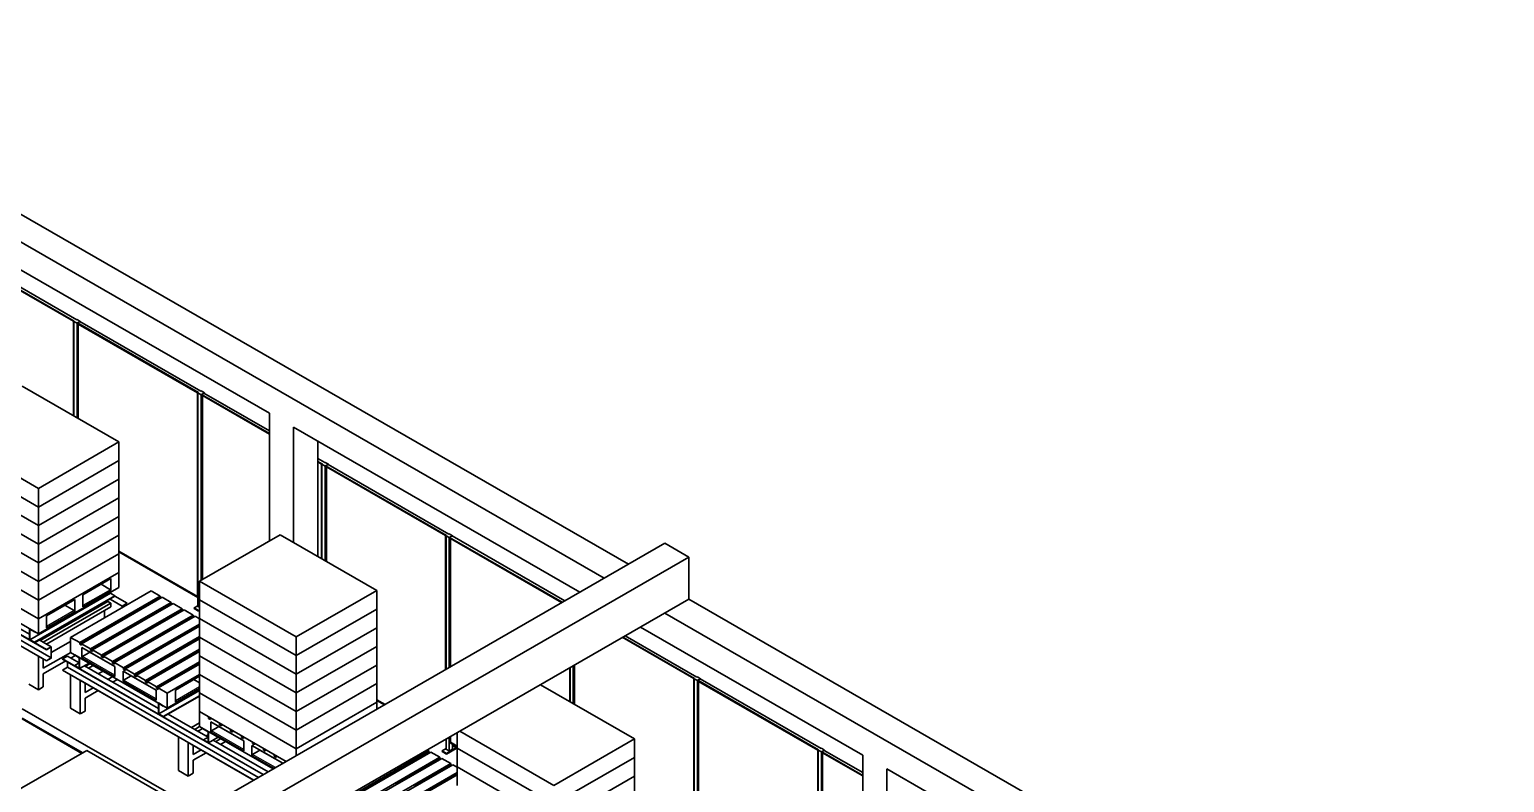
# Model space of a CAD drawing. Header units: millimetres. Extents: x 0 to 84100, y 0 to 59400.
# Drawn here: x 55771 to 68719, y 27317 to 33924 of the extents above; entities that cross this region are included whole.
import ezdxf

# ---------------------------------------------------------------- set-up
doc = ezdxf.new("R2010")
doc.units = ezdxf.units.MM
doc.header["$LTSCALE"] = 100
doc.layers.add('Visible (ISO)', color=7, linetype='Continuous', lineweight=35)
doc.layers.add('Visible Narrow (ISO)', color=7, linetype='Continuous', lineweight=25)

msp = doc.modelspace()

# ---------------------------------------------------------------- linework, layer by layer
at = {"layer": 'Visible (ISO)'}
for p, q in [((52879.91, 33924.3), (61028.08, 29232.08)), ((60815.95, 29109.92), (52879.91, 33679.98)), ((52879.91, 33434.72), (57876.8, 30557.2)), ((55124.98, 31988.37), (56185.64, 31377.58)), ((56164.42, 31365.36), (55103.76, 31976.15)), ((56160.89, 31363.32), (56164.42, 31365.36)), ((56189.17, 31347.04), (56160.89, 31363.32)), ((56160.89, 30533.07), (56160.89, 31363.32)), ((56185.64, 31377.58), (56189.17, 31379.61)), ((56189.17, 31379.61), (56217.46, 31363.32)), ((56217.46, 31363.32), (56189.17, 31347.04)), ((56189.17, 30516.78), (56189.17, 31347.04)), ((56213.92, 31361.29), (56192.71, 31349.07)), ((56192.71, 30514.75), (56192.71, 31349.07)), ((57253.37, 30738.28), (56192.71, 31349.07)), ((56213.92, 31361.29), (57274.58, 30750.49)), ((56217.46, 31359.25), (56217.46, 31363.32)), ((55708.34, 30793.68), (56556.87, 30305.04)), ((57249.83, 30736.24), (57253.37, 30738.28)), ((57278.12, 30719.95), (57249.83, 30736.24)), ((57249.83, 28862.42), (57249.83, 30736.24)), ((57274.58, 30750.49), (57278.12, 30752.53)), ((57278.12, 30752.53), (57306.4, 30736.24)), ((57306.4, 30736.24), (57278.12, 30719.95)), ((57278.12, 29091.6), (57278.12, 30719.95)), ((57302.86, 30734.21), (57281.65, 30721.99)), ((57281.65, 29093.63), (57281.65, 30721.99)), ((57876.8, 30379.27), (57281.65, 30721.99)), ((57302.86, 30734.21), (57876.8, 30403.7)), ((57306.4, 30732.17), (57306.4, 30736.24)), ((57876.8, 29436.36), (57876.8, 30557.2)), ((58088.93, 30435.04), (60603, 28987.29)), ((58088.93, 29422.78), (58088.93, 30435.04)), ((55849.76, 29897.84), (55001.23, 30386.48)), ((56556.87, 30305.04), (55849.76, 29897.84)), ((56556.87, 30141.53), (56556.87, 30305.04)), ((58301.06, 29300.62), (58301.06, 30312.88)), ((55849.76, 29734.33), (55001.23, 30222.97)), ((55849.76, 29734.33), (55001.23, 30222.96)), ((55849.76, 29570.82), (55001.23, 30059.45)), ((55849.76, 29570.81), (55001.23, 30059.44)), ((56556.87, 30141.53), (55849.76, 29734.33)), ((56556.87, 30141.52), (55849.76, 29734.33)), ((56556.86, 30141.53), (56556.87, 30141.52)), ((56556.87, 29978.01), (56556.87, 30141.52)), ((58301.06, 30159.38), (58363.53, 30123.41)), ((58342.31, 30111.2), (58301.06, 30134.95)), ((58338.78, 30109.16), (58342.31, 30111.2)), ((58367.06, 30092.87), (58338.78, 30109.16)), ((58338.78, 29278.91), (58338.78, 30109.16)), ((58363.53, 30123.41), (58367.06, 30125.45)), ((58367.06, 30125.45), (58395.34, 30109.16)), ((58395.34, 30109.16), (58367.06, 30092.87)), ((58367.06, 29262.62), (58367.06, 30092.87)), ((58391.81, 30107.12), (58370.6, 30094.91)), ((58370.6, 29260.58), (58370.6, 30094.91)), ((59431.26, 29484.12), (58370.6, 30094.91)), ((58391.81, 30107.12), (59452.47, 29496.33)), ((58395.34, 30105.09), (58395.34, 30109.16)), ((56556.87, 29978.01), (55849.76, 29570.82)), ((56556.87, 29978), (55849.76, 29570.81)), ((56556.86, 29978.01), (56556.87, 29978)), ((56556.87, 29814.5), (56556.87, 29978)), ((55849.76, 29407.3), (55001.23, 29895.93)), ((55849.76, 29407.29), (55001.23, 29895.93)), ((55849.76, 29734.33), (55849.76, 29897.84)), ((56556.87, 29814.5), (55849.76, 29407.3)), ((56556.87, 29814.49), (55849.76, 29407.29)), ((56556.86, 29814.49), (56556.87, 29814.49)), ((56556.87, 29650.98), (56556.87, 29814.49)), ((55849.76, 29243.78), (55001.23, 29732.42)), ((55849.76, 29243.77), (55001.23, 29732.41)), ((55849.76, 29570.82), (55849.76, 29734.33)), ((56556.87, 29650.98), (55849.76, 29243.78)), ((56556.87, 29650.97), (55849.76, 29243.77)), ((56556.86, 29650.97), (56556.87, 29650.97)), ((56556.87, 29487.46), (56556.87, 29650.97)), ((55849.76, 29080.26), (55001.23, 29568.9)), ((55849.76, 29080.26), (55001.23, 29568.89)), ((55849.76, 29407.3), (55849.76, 29570.81)), ((55849.76, 28916.75), (55001.23, 29405.38)), ((55849.76, 28916.74), (55001.23, 29405.37)), ((56556.87, 29487.46), (55849.76, 29080.26)), ((56556.87, 29487.45), (55849.76, 29080.26)), ((55849.76, 29243.78), (55849.76, 29407.29)), ((56556.86, 29487.46), (56556.87, 29487.45)), ((56556.87, 29323.94), (56556.87, 29487.45)), ((56981.13, 26901.59), (61347.52, 29416.03)), ((57263.97, 29083.45), (57971.08, 29490.65)), ((57971.08, 29490.65), (58819.61, 29002.01)), ((59427.72, 29482.08), (59431.26, 29484.12)), ((59456.01, 29465.79), (59427.72, 29482.08)), ((59427.72, 28310.49), (59427.72, 29482.08)), ((59452.47, 29496.33), (59456.01, 29498.37)), ((59456.01, 29498.37), (59484.29, 29482.08)), ((59484.29, 29482.08), (59456.01, 29465.79)), ((59456.01, 28326.78), (59456.01, 29465.79)), ((59480.75, 29480.04), (59459.54, 29467.83)), ((59459.54, 28328.81), (59459.54, 29467.83)), ((60448.5, 28898.32), (59459.54, 29467.83)), ((59480.75, 29480.04), (60469.72, 28910.54)), ((59484.29, 29478.01), (59484.29, 29482.08)), ((61347.52, 29416.03), (61559.65, 29293.87)), ((56556.87, 29323.94), (55849.76, 28916.75)), ((56556.87, 29323.93), (55849.76, 28916.74)), ((56556.86, 29323.94), (56556.87, 29323.93)), ((56556.87, 29340.76), (57249.83, 28941.71)), ((56556.87, 29160.42), (56556.87, 29323.93)), ((61559.65, 29293.87), (56981.13, 26657.28)), ((61559.65, 28925.97), (61559.65, 29293.87)), ((55920.47, 28482.78), (54783.09, 29137.75)), ((54783.09, 29136.94), (55920.47, 28481.96)), ((55849.76, 28753.23), (55001.23, 29241.86)), ((55849.76, 29080.26), (55849.76, 29243.77)), ((56556.87, 29160.42), (55849.76, 28753.23)), ((56556.87, 29160.42), (56556.87, 29028.8)), ((55962.19, 28409.52), (54783.09, 29088.51)), ((55920.47, 28385.49), (54783.09, 29040.47)), ((55001.23, 29110.24), (55849.76, 28621.6)), ((55849.76, 28916.75), (55849.76, 29080.26)), ((56556.87, 29028.8), (55849.76, 28621.6)), ((56238.67, 28963.29), (56486.16, 29105.81)), ((56481.21, 29008.92), (56399.56, 29055.94)), ((56486.16, 29105.81), (56486.16, 29000.34)), ((58112.5, 28594.82), (57263.97, 29083.45)), ((57263.97, 28919.94), (57263.97, 29083.45)), ((55771.98, 28617.15), (55121.44, 28991.77)), ((56481.91, 28977.13), (55774.81, 28569.93)), ((56521.51, 28954.32), (55814.41, 28547.13)), ((55814.41, 28543.86), (56521.51, 28951.05)), ((55849.76, 28753.23), (55849.76, 28916.74)), ((56457.87, 28906.14), (55864.01, 28564.15)), ((56486.16, 28889.85), (55892.3, 28547.87)), ((55920.47, 28780.05), (56167.96, 28922.57)), ((56026.54, 25739.67), (61559.65, 28925.97)), ((56839.71, 28997.55), (56132.6, 28590.35)), ((56167.96, 28922.57), (56167.96, 28817.11)), ((56211.8, 28544.74), (56918.91, 28951.94)), ((56935.88, 28942.17), (56228.77, 28534.97)), ((56238.67, 28857.82), (56238.67, 28963.29)), ((56307.97, 28489.37), (57015.07, 28896.56)), ((57032.04, 28886.79), (56324.94, 28479.59)), ((56401.08, 28873.43), (56393.9, 28877.57)), ((56457.87, 28906.14), (56486.16, 28889.85)), ((56585.15, 28865.54), (56479.09, 28926.62)), ((56481.91, 28985.64), (56481.91, 28977.13)), ((56481.91, 28977.13), (56521.51, 28954.32)), ((56486.16, 28889.85), (56486.16, 28857.15)), ((56521.51, 28951.05), (56521.51, 28954.32)), ((56521.51, 28951.05), (56627.58, 28889.97)), ((56627.58, 28889.97), (56585.15, 28865.54)), ((56585.86, 28865.13), (56627.58, 28889.16)), ((56848.2, 28897.32), (56600.71, 28754.8)), ((56627.58, 28889.16), (56627.58, 28889.97)), ((56839.71, 28997.55), (56918.91, 28951.94)), ((56848.2, 28897.32), (56918.91, 28938.04)), ((56853.1, 28894.5), (56848.2, 28897.32)), ((56918.91, 28951.94), (56918.91, 28938.04)), ((56918.91, 28938.04), (56923.81, 28935.22)), ((56935.88, 28942.17), (57015.07, 28896.56)), ((56944.36, 28841.94), (57015.07, 28882.66)), ((57015.07, 28896.56), (57015.07, 28882.66)), ((57015.07, 28882.66), (57019.98, 28879.84)), ((57032.04, 28886.79), (57111.24, 28841.18)), ((58112.5, 28431.31), (57263.97, 28919.94)), ((57263.97, 28919.93), (57263.98, 28919.94)), ((58112.5, 28431.3), (57263.97, 28919.93)), ((57263.97, 28756.43), (57263.97, 28919.93)), ((58819.61, 29002.01), (58112.5, 28594.82)), ((58819.61, 28838.5), (58819.61, 29002.01)), ((61559.65, 28925.97), (68719.1, 24803.12)), ((55849.76, 28621.6), (55849.76, 28753.23)), ((55920.47, 28674.59), (55920.47, 28780.05)), ((56486.16, 28857.15), (55920.69, 28531.52)), ((56163.01, 28825.68), (56081.36, 28872.7)), ((56404.13, 28433.99), (57111.24, 28841.18)), ((57128.21, 28831.41), (56421.1, 28424.21)), ((56429.59, 28824.57), (56429.59, 28761.37)), ((56500.3, 28378.61), (57207.41, 28785.8)), ((57224.38, 28776.03), (56517.27, 28368.84)), ((56530, 28714.08), (56600.71, 28754.8)), ((56585.15, 28865.54), (56585.15, 28850.96)), ((56585.86, 28851.36), (56585.86, 28865.13)), ((56600.71, 28754.8), (56605.61, 28751.98)), ((56944.36, 28841.94), (56696.87, 28699.43)), ((56769, 28846.07), (56769, 28851.72)), ((57040.53, 28786.57), (56793.04, 28644.05)), ((56857.76, 28792.07), (56862.66, 28789.25)), ((56867.99, 28792.32), (56867.99, 28797.97)), ((56928.75, 28832.95), (56933.65, 28830.13)), ((56949.26, 28839.12), (56944.36, 28841.94)), ((57021.73, 28775.74), (57026.64, 28772.92)), ((57024.91, 28777.57), (57029.81, 28774.75)), ((57040.53, 28786.57), (57111.24, 28827.28)), ((57045.43, 28783.74), (57040.53, 28786.57)), ((57111.24, 28841.18), (57111.24, 28827.28)), ((57111.24, 28827.28), (57116.14, 28824.46)), ((57128.21, 28831.41), (57207.41, 28785.8)), ((57136.69, 28731.19), (57207.41, 28771.91)), ((57207.41, 28785.8), (57207.41, 28771.91)), ((57207.41, 28771.91), (57212.31, 28769.08)), ((57216.24, 28849.19), (57249.83, 28868.53)), ((57216.24, 28842.65), (57216.24, 28849.19)), ((57255.14, 28826.79), (57216.24, 28849.19)), ((57216.24, 28842.65), (57255.14, 28820.25)), ((57224.38, 28776.03), (57263.97, 28753.23)), ((57249.83, 28862.42), (57263.97, 28854.28)), ((57263.97, 28831.88), (57255.14, 28826.79)), ((57255.14, 28820.25), (57255.14, 28826.79)), ((57255.14, 28820.25), (57263.97, 28825.34)), ((58112.5, 28267.79), (57263.97, 28756.43)), ((58112.5, 28267.78), (57263.97, 28756.42)), ((57263.97, 28592.91), (57263.97, 28756.42)), ((57263.97, 28756.42), (57263.98, 28756.42)), ((58819.61, 28838.5), (58112.5, 28431.31)), ((58819.61, 28838.5), (58112.5, 28431.3)), ((58819.6, 28838.5), (58819.61, 28838.5)), ((58819.61, 28674.99), (58819.61, 28838.5)), ((68294.84, 24803.12), (61347.52, 28803.81)), ((55771.98, 28666.4), (55814.41, 28641.96)), ((55771.98, 28568.29), (55771.98, 28666.4)), ((55774.81, 28569.93), (55774.81, 28661.5)), ((55774.81, 28661.5), (55814.41, 28638.69)), ((55814.41, 28638.69), (55814.41, 28641.96)), ((55814.41, 28638.69), (55817.24, 28640.33)), ((56530, 28714.08), (56282.51, 28571.57)), ((56626.16, 28658.71), (56378.68, 28516.19)), ((56450.8, 28662.83), (56450.8, 28668.48)), ((56534.9, 28711.26), (56530, 28714.08)), ((56549.8, 28609.08), (56549.8, 28614.73)), ((56596.47, 28323.23), (57263.97, 28707.62)), ((56610.55, 28649.71), (56615.45, 28646.89)), ((57263.97, 28688.08), (56613.44, 28313.46)), ((56626.16, 28658.71), (56696.87, 28699.43)), ((56631.07, 28655.88), (56626.16, 28658.71)), ((56696.87, 28699.43), (56701.78, 28696.6)), ((56722.33, 28603.33), (56793.04, 28644.05)), ((56793.04, 28644.05), (56797.94, 28641.22)), ((56853.85, 28678.11), (56793.87, 28643.57)), ((56853.02, 28678.59), (56853.85, 28678.11)), ((56853.85, 28678.11), (56853.85, 28673.42)), ((56886.32, 28692.11), (56881.41, 28694.94)), ((57136.69, 28731.19), (56889.21, 28588.67)), ((56923.84, 28719.37), (56928.74, 28716.55)), ((56943.21, 28724.88), (56938.31, 28727.7)), ((56953.93, 28736.69), (56958.83, 28733.87)), ((56982.48, 28636.73), (56977.58, 28639.56)), ((57232.86, 28675.81), (56985.37, 28533.29)), ((57020.01, 28663.99), (57024.91, 28661.17)), ((57039.38, 28669.5), (57034.48, 28672.32)), ((57050.09, 28681.32), (57055, 28678.49)), ((57117.9, 28720.36), (57122.8, 28717.54)), ((57121.08, 28722.19), (57125.98, 28719.37)), ((57135.55, 28614.12), (57130.64, 28616.94)), ((57141.6, 28728.36), (57136.69, 28731.19)), ((57146.26, 28625.94), (57151.16, 28623.11)), ((57157.91, 28632.65), (57157.91, 28627)), ((57232.86, 28675.81), (57263.97, 28693.72)), ((57237.76, 28672.98), (57232.86, 28675.81)), ((58819.61, 28674.99), (58112.5, 28267.79)), ((58819.61, 28674.98), (58112.5, 28267.78)), ((58819.6, 28674.98), (58819.61, 28674.98)), ((58819.61, 28511.47), (58819.61, 28674.98)), ((61134.56, 28681.18), (63085.82, 27557.53)), ((55771.98, 28568.29), (55814.41, 28543.86)), ((55814.41, 28547.13), (55774.81, 28569.93)), ((55814.41, 28543.86), (55814.41, 28547.13)), ((55962.9, 28507.21), (55856.83, 28568.29)), ((55962.9, 28507.21), (55920.47, 28482.78)), ((55920.47, 28481.96), (55962.19, 28505.99)), ((55962.19, 28505.99), (55962.19, 28409.52)), ((55962.9, 28457.46), (56132.6, 28555.19)), ((55962.9, 28409.1), (55962.9, 28507.21)), ((56211.8, 28544.74), (56132.6, 28590.35)), ((56132.6, 28590.35), (56132.6, 28458.73)), ((56211.8, 28530.85), (56282.51, 28571.57)), ((56211.8, 28530.85), (56211.8, 28544.74)), ((56228.77, 28521.07), (56211.8, 28530.85)), ((56307.97, 28489.37), (56228.77, 28534.97)), ((56228.77, 28534.97), (56228.77, 28521.07)), ((56231.6, 28413.98), (56231.6, 28501.46)), ((56231.6, 28501.46), (56521.51, 28334.51)), ((56282.51, 28571.57), (56287.41, 28568.74)), ((56307.97, 28475.47), (56378.68, 28516.19)), ((56307.97, 28475.47), (56307.97, 28489.37)), ((56378.68, 28516.19), (56383.58, 28513.36)), ((56722.33, 28603.33), (56474.84, 28460.81)), ((56620.95, 28543.98), (56475.68, 28460.33)), ((56539.56, 28608.84), (56544.47, 28606.01)), ((56818.5, 28547.95), (56571.01, 28405.43)), ((56625.02, 28541.64), (56620.11, 28544.46)), ((56635.73, 28553.46), (56640.63, 28550.63)), ((56914.66, 28492.57), (56667.18, 28350.05)), ((56692.63, 28267.85), (57263.97, 28596.86)), ((56711.34, 28591.35), (56706.44, 28594.18)), ((56706.71, 28594.33), (56711.62, 28591.51)), ((56707.55, 28593.85), (56707.27, 28593.7)), ((57263.97, 28577.32), (56709.6, 28258.08)), ((56721.18, 28486.26), (56716.28, 28489.09)), ((56727.23, 28600.5), (56722.33, 28603.33)), ((56731.9, 28498.08), (56736.8, 28495.25)), ((56788.8, 28212.47), (57263.97, 28486.11)), ((56807.51, 28535.97), (56802.61, 28538.8)), ((56802.88, 28538.96), (56807.78, 28536.13)), ((56818.5, 28547.95), (56889.21, 28588.67)), ((56823.4, 28545.13), (56818.5, 28547.95)), ((56889.21, 28588.67), (56894.11, 28585.84)), ((56897.3, 28587.68), (56892.4, 28590.51)), ((56914.66, 28492.57), (56985.37, 28533.29)), ((56919.57, 28489.75), (56914.66, 28492.57)), ((56985.37, 28533.29), (56990.28, 28530.47)), ((56993.47, 28532.3), (56988.56, 28535.13)), ((57078.65, 28581.36), (57073.75, 28584.18)), ((57263.97, 28582.97), (57081.54, 28477.91)), ((57116.17, 28608.61), (57121.08, 28605.79)), ((57174.82, 28525.98), (57169.91, 28528.8)), ((57212.34, 28553.23), (57217.24, 28550.41)), ((57231.71, 28558.74), (57226.81, 28561.57)), ((57242.43, 28570.56), (57247.33, 28567.74)), ((58112.5, 28104.27), (57263.97, 28592.91)), ((58112.5, 28104.26), (57263.97, 28592.9)), ((57263.97, 28429.39), (57263.97, 28592.9)), ((57263.97, 28592.9), (57263.98, 28592.9)), ((58112.5, 28431.31), (58112.5, 28594.82)), ((58819.61, 28511.47), (58112.5, 28104.27)), ((58819.61, 28511.46), (58112.5, 28104.26)), ((58819.6, 28511.46), (58819.61, 28511.46)), ((58819.61, 28347.95), (58819.61, 28511.46)), ((61609.15, 28229.95), (60980.07, 28592.21)), ((61001.28, 28604.43), (61630.36, 28242.17)), ((55849.76, 28425.39), (55849.76, 28131.08)), ((55920.47, 28384.67), (55849.76, 28425.39)), ((56133.7, 28458.09), (55892.19, 28319.02)), ((55892.19, 28400.96), (55892.19, 28319.02)), ((55892.19, 28269.96), (56090.4, 28384.11)), ((55920.47, 28482.78), (55920.47, 28481.96)), ((55962.19, 28409.52), (55920.47, 28385.49)), ((55920.47, 28384.67), (55962.9, 28409.1)), ((55920.47, 28385.49), (55920.47, 28384.67)), ((56061.89, 28401.34), (56104.32, 28425.77)), ((56061.89, 28400.52), (56061.89, 28401.34)), ((57823.69, 27386.79), (56061.89, 28401.34)), ((56061.89, 28400.52), (57822.98, 27386.38)), ((56103.61, 28328.08), (56103.61, 28376.5)), ((56207.55, 28366.33), (56104.32, 28425.77)), ((56981.13, 27970.09), (56132.6, 28458.73)), ((56133.53, 28408.95), (56173.45, 28431.93)), ((56167.96, 28438.37), (56210.38, 28413.93)), ((56167.96, 28435.1), (56167.96, 28438.37)), ((56167.96, 28435.1), (56207.56, 28412.29)), ((56167.96, 28343.53), (56207.56, 28366.33)), ((56207.56, 28412.29), (56207.56, 28320.73)), ((56210.38, 28315.83), (56210.38, 28413.93)), ((56210.38, 28315.83), (56295.57, 28364.88)), ((56236.55, 28422.55), (56302.31, 28460.42)), ((56302.75, 28360.75), (56259.99, 28336.13)), ((56302.31, 28460.74), (56302.31, 28460.42)), ((56302.31, 28460.42), (56302.58, 28460.58)), ((56521.51, 28334.19), (56302.31, 28460.42)), ((56324.94, 28465.7), (56307.97, 28475.47)), ((56318.2, 28451.59), (56317.93, 28451.43)), ((56404.13, 28433.99), (56324.94, 28479.59)), ((56324.94, 28479.59), (56324.94, 28465.7)), ((56381.89, 28414.59), (56382.17, 28414.75)), ((56389.35, 28410.62), (56389.07, 28410.46)), ((56404.13, 28420.09), (56474.84, 28460.81)), ((56404.13, 28420.09), (56404.13, 28433.99)), ((56421.1, 28410.32), (56404.13, 28420.09)), ((56417.74, 28394.27), (56417.47, 28394.11)), ((56500.3, 28378.61), (56421.1, 28424.21)), ((56421.1, 28424.21), (56421.1, 28410.32)), ((56474.84, 28460.81), (56479.75, 28457.99)), ((56500.3, 28364.71), (56571.01, 28405.43)), ((56500.3, 28364.71), (56500.3, 28378.61)), ((56517.27, 28354.94), (56500.3, 28364.71)), ((56596.47, 28323.23), (56517.27, 28368.84)), ((56517.27, 28368.84), (56517.27, 28354.94)), ((56571.01, 28405.43), (56575.91, 28402.61)), ((57010.83, 28437.19), (56763.34, 28294.67)), ((57263.97, 28466.56), (56805.77, 28202.7)), ((56817.35, 28430.88), (56812.45, 28433.71)), ((56828.06, 28442.7), (56832.97, 28439.88)), ((56839.71, 28449.41), (56839.71, 28443.76)), ((57107, 28381.81), (56859.51, 28239.29)), ((56882.14, 28363.08), (56882.14, 28357.43)), ((56884.96, 28157.09), (57263.97, 28375.35)), ((57263.97, 28355.81), (56901.94, 28147.32)), ((56913.52, 28375.5), (56908.61, 28378.33)), ((56924.23, 28387.32), (56929.13, 28384.5)), ((56999.84, 28425.22), (56994.94, 28428.04)), ((56995.21, 28428.2), (57000.12, 28425.37)), ((57010.83, 28437.19), (57081.54, 28477.91)), ((57015.73, 28434.37), (57010.83, 28437.19)), ((57081.54, 28477.91), (57086.44, 28475.09)), ((57089.63, 28476.92), (57084.73, 28479.75)), ((57096.01, 28369.84), (57091.11, 28372.66)), ((57091.38, 28372.82), (57096.28, 28370)), ((57107, 28381.81), (57177.71, 28422.53)), ((57111.9, 28378.99), (57107, 28381.81)), ((57263.97, 28472.21), (57177.71, 28422.53)), ((57177.71, 28422.53), (57182.61, 28419.71)), ((57185.8, 28421.55), (57180.9, 28424.37)), ((57203.16, 28326.43), (57263.97, 28361.45)), ((58112.5, 27940.75), (57263.97, 28429.39)), ((57263.97, 28429.38), (57263.98, 28429.39)), ((58112.5, 27940.75), (57263.97, 28429.38)), ((57263.97, 28265.87), (57263.97, 28429.38)), ((58112.5, 28267.79), (58112.5, 28431.3)), ((55892.19, 28269.96), (55892.19, 28155.51)), ((56061.89, 28304.05), (56103.61, 28328.08)), ((57739.22, 27338.15), (56061.89, 28304.05)), ((56061.89, 28303.23), (56061.89, 28304.05)), ((56132.6, 28262.51), (56061.89, 28303.23)), ((57780.93, 27362.17), (56103.61, 28328.08)), ((56132.6, 28262.51), (56132.6, 27968.2)), ((56207.56, 28320.73), (56167.96, 28343.53)), ((56167.96, 28340.26), (56167.96, 28343.53)), ((56167.96, 28340.26), (56210.38, 28315.83)), ((56903.35, 27965.64), (56252.81, 28340.26)), ((56331.14, 28344.4), (56288.39, 28319.77)), ((56373.79, 28270.6), (56416.54, 28295.22)), ((56501.39, 28246.35), (56458.64, 28221.73)), ((56502.87, 28344.93), (56503.14, 28345.09)), ((56521.51, 28334.51), (56521.51, 28247.03)), ((56592.22, 28206.31), (56592.22, 28293.79)), ((56592.22, 28293.79), (56882.14, 28126.84)), ((56596.47, 28309.33), (56667.18, 28350.05)), ((56596.47, 28309.33), (56596.47, 28323.23)), ((56613.44, 28299.56), (56596.47, 28309.33)), ((56597.17, 28214.88), (56662.93, 28252.75)), ((56692.63, 28267.85), (56613.44, 28313.46)), ((56613.44, 28313.46), (56613.44, 28299.56)), ((56662.93, 28253.07), (56662.93, 28252.75)), ((56882.14, 28126.52), (56662.93, 28252.75)), ((56667.18, 28350.05), (56672.08, 28347.23)), ((56692.63, 28253.95), (56763.34, 28294.67)), ((56692.63, 28253.95), (56692.63, 28267.85)), ((56709.6, 28244.18), (56692.63, 28253.95)), ((56788.8, 28212.47), (56709.6, 28258.08)), ((56709.6, 28258.08), (56709.6, 28244.18)), ((56763.34, 28294.67), (56768.25, 28291.85)), ((56788.8, 28198.57), (56859.51, 28239.29)), ((56834.09, 28329.77), (56829.19, 28332.59)), ((56859.51, 28239.29), (56864.41, 28236.47)), ((57203.16, 28326.43), (56955.68, 28183.92)), ((56981.13, 28101.72), (57263.97, 28264.59)), ((57009.68, 28320.13), (57004.78, 28322.95)), ((57020.4, 28331.94), (57025.3, 28329.12)), ((57051.84, 28128.54), (57263.97, 28250.69)), ((57105.85, 28264.75), (57100.94, 28267.57)), ((57116.56, 28276.56), (57121.46, 28273.74)), ((57192.18, 28314.46), (57187.27, 28317.28)), ((57187.55, 28317.44), (57192.45, 28314.62)), ((57208.07, 28323.61), (57203.16, 28326.43)), ((58112.5, 27777.24), (57263.97, 28265.87)), ((57263.97, 28265.86), (57263.98, 28265.87)), ((58112.5, 27777.23), (57263.97, 28265.86)), ((57263.97, 28102.36), (57263.97, 28265.86)), ((58819.61, 28347.95), (58112.5, 27940.75)), ((58819.61, 28347.94), (58112.5, 27940.75)), ((58112.5, 28104.27), (58112.5, 28267.78)), ((58819.6, 28347.95), (58819.61, 28347.94)), ((58819.61, 28184.43), (58819.61, 28347.94)), ((60516.67, 28024.74), (60516.67, 28325.36)), ((60544.95, 28008.46), (60544.95, 28341.65)), ((60548.49, 28006.42), (60548.49, 28343.68)), ((61605.61, 28227.92), (61609.15, 28229.95)), ((61633.89, 28211.63), (61605.61, 28227.92)), ((61605.61, 26354.1), (61605.61, 28227.92)), ((61630.36, 28242.17), (61633.89, 28244.2)), ((61633.89, 28244.2), (61662.18, 28227.92)), ((61662.18, 28227.92), (61633.89, 28211.63)), ((61662.18, 28223.84), (61662.18, 28227.92)), ((55849.76, 28131.08), (55764.91, 28179.94)), ((55892.19, 28155.51), (55849.76, 28131.08)), ((56217.46, 28213.65), (56217.46, 27919.33)), ((57080.13, 27716.87), (56217.46, 28213.65)), ((56259.88, 28189.22), (56259.88, 28107.27)), ((56331.03, 28148.25), (56259.88, 28107.27)), ((56259.88, 28058.22), (56373.62, 28123.72)), ((56501.23, 28197.21), (56543.99, 28221.83)), ((56788.8, 28198.57), (56788.8, 28212.47)), ((56805.77, 28188.8), (56788.8, 28198.57)), ((56884.96, 28157.09), (56805.77, 28202.7)), ((56805.77, 28202.7), (56805.77, 28188.8)), ((56882.14, 28126.84), (56882.14, 28039.36)), ((56884.96, 28143.2), (56955.68, 28183.92)), ((56884.96, 28143.2), (56884.96, 28157.09)), ((56901.94, 28133.42), (56884.96, 28143.2)), ((56981.13, 28101.72), (56901.94, 28147.32)), ((56901.94, 28147.32), (56901.94, 28133.42)), ((57263.97, 28124.46), (56906.18, 27918.42)), ((56955.68, 28183.92), (56960.58, 28181.09)), ((57263.97, 28132.97), (56981.13, 27970.09)), ((56981.13, 27970.09), (56981.13, 28101.72)), ((57051.84, 28023.07), (57051.84, 28128.54)), ((57212.73, 28221.19), (57263.97, 28191.68)), ((58112.5, 27613.72), (57263.97, 28102.36)), ((58112.5, 27613.71), (57263.97, 28102.35)), ((57263.97, 27938.84), (57263.97, 28102.35)), ((57263.97, 28102.35), (57263.98, 28102.35)), ((58819.61, 28184.43), (58112.5, 27777.24)), ((58819.61, 28184.43), (58112.5, 27777.23)), ((58112.5, 27940.75), (58112.5, 28104.26)), ((58819.6, 28184.43), (58819.61, 28184.43)), ((58819.61, 28020.92), (58819.61, 28184.43)), ((60255.65, 28175.05), (61082.35, 27698.99)), ((61633.89, 26337.81), (61633.89, 28211.63)), ((61658.64, 28225.88), (61637.43, 28213.66)), ((61637.43, 26415.06), (61637.43, 28213.66)), ((62698.09, 27602.87), (61637.43, 28213.66)), ((61658.64, 28225.88), (62719.3, 27615.09)), ((56217.46, 27919.33), (56132.6, 27968.2)), ((56259.88, 28058.22), (56259.88, 27943.77)), ((56903.35, 28014.88), (56945.78, 27990.45)), ((56903.35, 27916.78), (56903.35, 28014.88)), ((56906.18, 27918.42), (56906.18, 28009.98)), ((56906.18, 28009.98), (56945.78, 27987.18)), ((57263.97, 28078.85), (56945.78, 27895.62)), ((56945.78, 27892.34), (57263.97, 28075.58)), ((56945.78, 27987.18), (56945.78, 27990.45)), ((56945.78, 27987.18), (56948.62, 27988.82)), ((58819.61, 28020.92), (58112.5, 27613.72)), ((58819.61, 28020.91), (58112.5, 27613.71)), ((58819.6, 28020.91), (58819.61, 28020.91)), ((58819.61, 28037.74), (58886.84, 27999.02)), ((58819.61, 27960.3), (58819.61, 28020.91)), ((57071.3, 27178.92), (55708.34, 27963.8)), ((55708.34, 27882.36), (56238.97, 27576.79)), ((55708.34, 27874.18), (56231.87, 27572.71)), ((56259.88, 27943.77), (56217.46, 27919.33)), ((56903.35, 27916.78), (56945.78, 27892.34)), ((56945.78, 27895.62), (56906.18, 27918.42)), ((56945.78, 27892.34), (56945.78, 27895.62)), ((57338.92, 27714.81), (56988.2, 27916.78)), ((57263.97, 27839.22), (57193.43, 27798.6)), ((57263.97, 27938.84), (57263.97, 27807.21)), ((58023.15, 27501.65), (57263.97, 27938.84)), ((57343.17, 27879.33), (57343.17, 27893.23)), ((57355.24, 27886.28), (57343.17, 27879.33)), ((57360.14, 27869.56), (57343.17, 27879.33)), ((57360.14, 27883.46), (57360.14, 27869.56)), ((57362.97, 27762.47), (57362.97, 27849.95)), ((57362.97, 27849.95), (57652.88, 27683)), ((57439.34, 27823.95), (57439.34, 27837.85)), ((58112.5, 27777.24), (58112.5, 27940.75)), ((57080.13, 27716.87), (57080.13, 27422.56)), ((57264.47, 27806.93), (57221.71, 27782.31)), ((57292.86, 27790.58), (57250.11, 27765.96)), ((57263.97, 27807.21), (57908.87, 27435.84)), ((57299.33, 27786.85), (57341.76, 27762.42)), ((57299.33, 27783.58), (57299.33, 27786.85)), ((57299.33, 27783.58), (57338.93, 27760.78)), ((57299.33, 27692.02), (57338.93, 27714.82)), ((57321.31, 27724.95), (57338.93, 27735.1)), ((57338.93, 27760.78), (57338.93, 27669.21)), ((57341.76, 27664.32), (57341.76, 27762.42)), ((57341.76, 27664.32), (57426.94, 27713.37)), ((57433.68, 27808.91), (57367.92, 27771.04)), ((57433.68, 27809.23), (57433.68, 27808.91)), ((57433.68, 27808.91), (57433.95, 27809.07)), ((57652.88, 27682.68), (57433.68, 27808.91)), ((57451.4, 27830.9), (57439.34, 27823.95)), ((57456.31, 27814.18), (57439.34, 27823.95)), ((57449.57, 27800.08), (57449.3, 27799.92)), ((57456.31, 27828.08), (57456.31, 27814.18)), ((57513.26, 27763.08), (57513.54, 27763.24)), ((57535.52, 27750.58), (57535.25, 27750.42)), ((57535.5, 27768.58), (57535.5, 27782.47)), ((57547.57, 27775.52), (57535.5, 27768.58)), ((57552.47, 27758.8), (57535.5, 27768.58)), ((57552.47, 27772.7), (57552.47, 27758.8)), ((57577.84, 27725.9), (57578.11, 27726.05)), ((57631.67, 27713.2), (57631.67, 27727.09)), ((57643.74, 27720.15), (57631.67, 27713.2)), ((57648.64, 27703.42), (57631.67, 27713.2)), ((57648.64, 27717.32), (57648.64, 27703.42)), ((58112.5, 27613.72), (58112.5, 27777.23)), ((59456.01, 27591.97), (59456.01, 27714.56)), ((59459.54, 27669.22), (59459.54, 27716.6)), ((59526.71, 27616.92), (59526.71, 27755.28)), ((60375.24, 27291.79), (59548.54, 27767.85)), ((56274.02, 27596.98), (55566.92, 27189.79)), ((56981.13, 27189.79), (56274.02, 27596.98)), ((57164.98, 27668.01), (57164.98, 27373.69)), ((57738.51, 27337.74), (57164.98, 27668.01)), ((57207.41, 27643.58), (57207.41, 27561.63)), ((57278.55, 27602.6), (57207.41, 27561.63)), ((57338.93, 27669.21), (57299.33, 27692.02)), ((57299.33, 27688.75), (57299.33, 27692.02)), ((57299.33, 27688.75), (57341.76, 27664.32)), ((57866.11, 27411.22), (57384.18, 27688.75)), ((57448.92, 27700.71), (57406.16, 27676.09)), ((57448.75, 27651.56), (57491.51, 27676.18)), ((57652.88, 27683), (57652.88, 27595.52)), ((57723.59, 27554.8), (57723.59, 27642.28)), ((57723.59, 27642.28), (57995.47, 27485.71)), ((57727.84, 27657.82), (57727.84, 27671.72)), ((57739.9, 27664.77), (57727.84, 27657.82)), ((57744.81, 27648.05), (57727.84, 27657.82)), ((57794.3, 27601.24), (57728.54, 27563.37)), ((57744.81, 27661.94), (57744.81, 27648.05)), ((57794.3, 27601.56), (57794.3, 27601.24)), ((57995.2, 27485.55), (57794.3, 27601.24)), ((57824, 27602.44), (57824, 27616.34)), ((57836.07, 27609.39), (57824, 27602.44)), ((57840.97, 27592.67), (57824, 27602.44)), ((57840.97, 27606.56), (57840.97, 27592.67)), ((58112.5, 27553.11), (58112.5, 27613.71)), ((58570.71, 27186.34), (59277.81, 27593.54)), ((59294.78, 27583.76), (58587.68, 27176.57)), ((59207.1, 27538.92), (59277.81, 27579.64)), ((59261.82, 27602.74), (59277.81, 27593.54)), ((59277.81, 27593.54), (59277.81, 27579.64)), ((59277.81, 27579.64), (59282.72, 27576.81)), ((59294.78, 27583.76), (59373.98, 27538.16)), ((59394.13, 27595.03), (59427.72, 27614.37)), ((59394.13, 27588.49), (59394.13, 27595.03)), ((59433.02, 27572.63), (59394.13, 27595.03)), ((59394.13, 27588.49), (59433.02, 27566.09)), ((59418.4, 27692.91), (59427.72, 27687.55)), ((59427.72, 27608.26), (59427.72, 27698.28)), ((59427.72, 27608.26), (59456.01, 27591.97)), ((59517.88, 27621.5), (59433.02, 27572.63)), ((59433.02, 27566.09), (59517.88, 27614.95)), ((59456.01, 27591.97), (59484.29, 27608.26)), ((59459.54, 27669.22), (59526.71, 27630.54)), ((59484.29, 27608.26), (59484.29, 27654.97)), ((59484.29, 27640.84), (59517.88, 27621.5)), ((59517.88, 27614.95), (59517.88, 27621.5)), ((60375.24, 27128.28), (59526.71, 27616.92)), ((60375.24, 27128.27), (59526.71, 27616.91)), ((59526.71, 27453.4), (59526.71, 27616.91)), ((59526.71, 27616.91), (59526.72, 27616.91)), ((61082.35, 27698.99), (60375.24, 27291.79)), ((61082.35, 27535.48), (61082.35, 27698.99)), ((62694.55, 27600.84), (62698.09, 27602.87)), ((62722.84, 27584.55), (62694.55, 27600.84)), ((62694.55, 26770.58), (62694.55, 27600.84)), ((62719.3, 27615.09), (62722.84, 27617.12)), ((62722.84, 27617.12), (62751.12, 27600.84)), ((62751.12, 27600.84), (62722.84, 27584.55)), ((62722.84, 26754.29), (62722.84, 27584.55)), ((62747.59, 27598.8), (62726.37, 27586.58)), ((62726.37, 26752.26), (62726.37, 27586.58)), ((63085.82, 27379.59), (62726.37, 27586.58)), ((62747.59, 27598.8), (63085.82, 27404.02)), ((62751.12, 27596.76), (62751.12, 27600.84)), ((57207.41, 27512.58), (57321.15, 27578.08)), ((57207.41, 27512.58), (57207.41, 27398.12)), ((57920.17, 27547.06), (57920.17, 27560.96)), ((57932.24, 27554.01), (57920.17, 27547.06)), ((57937.14, 27537.29), (57920.17, 27547.06)), ((57937.14, 27551.19), (57937.14, 27537.29)), ((58016.34, 27497.73), (58016.34, 27505.58)), ((58666.87, 27130.96), (59373.98, 27538.16)), ((59390.95, 27528.38), (58683.84, 27121.19)), ((58763.04, 27075.58), (59470.15, 27482.78)), ((59487.12, 27473.01), (58780.01, 27065.81)), ((59207.1, 27538.92), (58959.62, 27396.4)), ((59303.27, 27483.54), (59055.78, 27341.02)), ((59120.5, 27489.05), (59125.41, 27486.22)), ((59130.74, 27489.29), (59130.74, 27494.94)), ((59191.49, 27529.92), (59196.39, 27527.1)), ((59212.01, 27536.09), (59207.1, 27538.92)), ((59284.47, 27472.72), (59289.38, 27469.89)), ((59287.65, 27474.55), (59292.56, 27471.72)), ((59303.27, 27483.54), (59373.98, 27524.26)), ((59308.17, 27480.72), (59303.27, 27483.54)), ((59373.98, 27538.16), (59373.98, 27524.26)), ((59373.98, 27524.26), (59378.88, 27521.44)), ((59390.95, 27528.38), (59470.15, 27482.78)), ((59399.44, 27428.16), (59470.15, 27468.88)), ((59433.02, 27566.09), (59433.02, 27572.63)), ((59470.15, 27482.78), (59470.15, 27468.88)), ((59470.15, 27468.88), (59475.05, 27466.06)), ((59487.12, 27473.01), (59526.71, 27450.2)), ((60375.24, 26964.76), (59526.71, 27453.4)), ((59526.71, 27453.39), (59526.72, 27453.4)), ((60375.24, 26964.76), (59526.71, 27453.39)), ((59526.71, 27289.88), (59526.71, 27453.39)), ((61082.35, 27535.48), (60375.24, 27128.28)), ((61082.35, 27535.47), (60375.24, 27128.27)), ((61082.35, 27371.96), (61082.35, 27535.47)), ((61082.35, 27535.47), (61082.35, 27535.47)), ((63085.82, 26545.27), (63085.82, 27557.53)), ((57164.98, 27373.69), (57080.13, 27422.56)), ((57207.41, 27398.12), (57164.98, 27373.69)), ((58888.91, 27355.68), (58641.42, 27213.16)), ((58859.21, 27020.2), (59526.71, 27404.6)), ((58873.29, 27346.69), (58878.19, 27343.86)), ((59526.71, 27385.05), (58876.18, 27010.43)), ((58888.91, 27355.68), (58959.62, 27396.4)), ((58893.81, 27352.86), (58888.91, 27355.68)), ((58959.62, 27396.4), (58964.52, 27393.58)), ((58985.07, 27300.3), (59055.78, 27341.02)), ((59055.78, 27341.02), (59060.69, 27338.2)), ((59116.59, 27375.08), (59056.62, 27340.54)), ((59115.76, 27375.56), (59116.59, 27375.08)), ((59116.59, 27375.08), (59116.59, 27370.39)), ((59149.06, 27389.09), (59144.15, 27391.91)), ((59399.44, 27428.16), (59151.95, 27285.64)), ((59186.58, 27416.34), (59191.48, 27413.52)), ((59205.96, 27421.85), (59201.05, 27424.68)), ((59216.67, 27433.67), (59221.57, 27430.85)), ((59245.22, 27333.71), (59240.32, 27336.53)), ((59495.6, 27372.78), (59248.12, 27230.26)), ((59282.75, 27360.96), (59287.65, 27358.14)), ((59302.12, 27366.47), (59297.22, 27369.3)), ((59312.84, 27378.29), (59317.74, 27375.47)), ((59380.64, 27417.34), (59385.54, 27414.51)), ((59383.82, 27419.17), (59388.72, 27416.34)), ((59404.34, 27425.34), (59399.44, 27428.16)), ((59409, 27322.91), (59413.9, 27320.09)), ((59420.65, 27329.62), (59420.65, 27323.97)), ((59495.6, 27372.78), (59526.71, 27390.7)), ((59500.51, 27369.96), (59495.6, 27372.78)), ((61082.35, 27371.96), (60375.24, 26964.76)), ((61082.35, 27371.95), (60375.24, 26964.76)), ((61082.35, 27371.96), (61082.35, 27371.95)), ((61082.35, 27208.44), (61082.35, 27371.95)), ((63297.95, 27435.37), (68081.89, 24680.48)), ((63297.95, 26423.11), (63297.95, 27435.37))]:
    msp.add_line(p, q, dxfattribs=at)
for centre, major_axis, start_param, end_param in [((56481.21, 29003.19), (3.49, -6.07), 0.78733187, 2.3581282), ((56163.01, 28819.96), (3.49, -6.07), 0.78733187, 2.3581282), ((56236.55, 28416.83), (3.49, 6.07), 0.78346445, 2.35426078), ((56597.17, 28209.16), (3.49, 6.07), 0.78346445, 2.35426078), ((57367.92, 27765.32), (3.49, 6.07), 0.78346445, 2.35426078), ((57728.54, 27557.65), (3.49, 6.07), 0.78346445, 2.35426078)]:
    msp.add_ellipse(centre, major_axis=major_axis, ratio=0.57809312, start_param=start_param, end_param=end_param, dxfattribs=at)
at = {"layer": 'Visible Narrow (ISO)'}
for p, q in [((56157.35, 31361.26), (55110.83, 31963.91)), ((56157.35, 30535.11), (56157.35, 31361.26)), ((56199.78, 31336.82), (56199.78, 30510.67)), ((57246.3, 30734.17), (56199.78, 31336.82)), ((57246.3, 28951.92), (57246.3, 30734.17)), ((57288.72, 30709.74), (57288.72, 29097.71)), ((57876.8, 30371.09), (57288.72, 30709.74)), ((58335.24, 30107.09), (58301.06, 30126.77)), ((58335.24, 29280.94), (58335.24, 30107.09)), ((58377.67, 30082.66), (58377.67, 29256.51)), ((59424.19, 29480.01), (58377.67, 30082.66)), ((59424.19, 28308.45), (59424.19, 29480.01)), ((59466.61, 29455.58), (59466.61, 28332.89)), ((60441.41, 28894.23), (59466.61, 29455.58)), ((56556.87, 29348.94), (57246.3, 28951.92)), ((56481.21, 29008.92), (56238.67, 28869.25)), ((56238.67, 28857.82), (56486.16, 29000.34)), ((56163.01, 28825.68), (55920.47, 28686.01)), ((55920.47, 28674.59), (56167.96, 28817.11)), ((57019.69, 28774.56), (57024.59, 28771.74)), ((57115.85, 28719.19), (57120.76, 28716.36)), ((61602.07, 28225.85), (60972.97, 28588.13)), ((56231.6, 28413.98), (56521.51, 28247.03)), ((56521.51, 28258.45), (56236.55, 28422.55)), ((60513.13, 28026.78), (60513.13, 28323.32)), ((60555.56, 28347.75), (60555.56, 28002.35)), ((56592.22, 28206.31), (56882.14, 28039.36)), ((56882.14, 28050.78), (56597.17, 28214.88)), ((57263.97, 28156.65), (57051.84, 28034.5)), ((57051.84, 28023.07), (57263.97, 28145.23)), ((61602.07, 26443.6), (61602.07, 28225.85)), ((61644.5, 28201.42), (61644.5, 26419.16)), ((62691.02, 27598.77), (61644.5, 28201.42)), ((58819.61, 28045.91), (58893.94, 28003.11)), ((57362.97, 27762.47), (57652.88, 27595.52)), ((57652.88, 27606.94), (57367.92, 27771.04)), ((59466.61, 27720.67), (59466.61, 27673.33)), ((59466.61, 27673.33), (59526.71, 27638.72)), ((62691.02, 26772.62), (62691.02, 27598.77)), ((57723.59, 27554.8), (57919.52, 27441.97)), ((57929.44, 27447.69), (57728.54, 27563.37)), ((59282.43, 27471.54), (59287.33, 27468.71)), ((62733.45, 27574.34), (62733.45, 26748.19)), ((63085.82, 27371.42), (62733.45, 27574.34)), ((59378.6, 27416.16), (59383.5, 27413.34))]:
    msp.add_line(p, q, dxfattribs=at)

doc.saveas('drawing.dxf')
